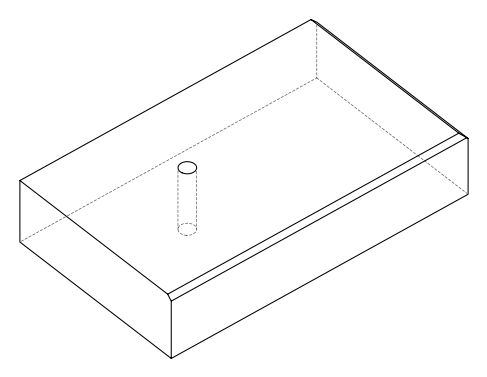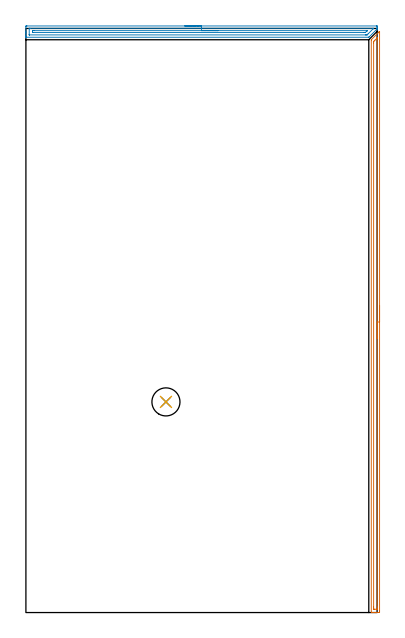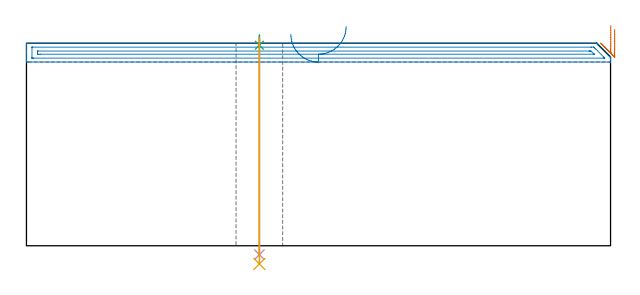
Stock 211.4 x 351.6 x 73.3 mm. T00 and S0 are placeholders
(PLAN: 5 operations, 3 tool changes, 11.6 min)
(1 AREA_MILL | FG_CHAMFER_SURFACE | UGT0205_001 | 5.75 min | 4398 mm3)
(2 AREA_MILL_1 | FG_CHAMFER_SURFACE_1 | UGT0205_001 | 5.21 min | 4830 mm3)
(3 SPOT_DRILL | STEP1HOLE | NXT0321_9005460120000 | 0.03 min | 0 mm3)
(4 DRILL_THROUGH_HOLE_INTO_CENTER | STEP1HOLE | NXT0301_065 | 0.32 min | 5067 mm3)
(5 DRILL_TO_ENLARGE_THROUGH_HOLE | STEP1HOLE | UGT0301_292 | 0.33 min | 11352 mm3)
(TOOL UGT0205_001 | Chamfer Mill 20 x 3 x 45 deg. | D20 FL50 Z2)
(TOOL NXT0321_9005460120000 | NC Spot Drill, 142deg, 12mm, Carbide, Uncoated | D12 PA142 FL30 Z2)
(TOOL NXT0301_065 | Carbide Drill 9.4mm [860.1-0940-075A1-MM 2214] | D9.4 PA140 FL98 Z2)
(TOOL UGT0301_292 | Twist Drill 16.9 mm | D16.9 PA118 FL120 Z2)
(OP 1 AREA_MILL)
G17 G21 G94 G90
T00 M6
G54
G17 G0 G90 X212.9 Y184.9 S1061 M3
G43 Z83.3 H0
Z78.3
G94 G1 Y184.862 Z77.428 F250.
Y184.748 Z76.564
Y184.559 Z75.712
Y184.297 Z74.88
Y183.963 Z74.074
Y183.56 Z73.3
Y183.092 Z72.564
Y182.56 Z71.872
Y181.971 Z71.229
Y181.328 Z70.64
Y180.636 Z70.108
Y179.9 Z69.64
Y179.126 Z69.237
Y178.32 Z68.903
Y177.488 Z68.641
Y176.637 Z68.452
Y175.772 Z68.338
Y174.9 Z68.3
Y1.189
X212.899 Y0.623 Z68.301
X212.897 Y0.299
X212.893 Y0.01 Z68.303
X212.58 Y0. Z68.616
X210.836 Z70.358
X210.308 Z70.889
X209.964 Z71.232
X209.436 Z71.76
X209.092 Z72.103
X208.153 Z73.047
X208.026 Y0.001 Z73.166
X208.002 Y0.002 Z73.19
X207.903 Y0.01 Z73.288
X207.9 Y0.176 Z73.3
Y344.708
X207.904 Y344.795 Z73.289
X207.94 Y344.838 Z73.256
X208.132 Y345.032 Z73.068
X212.445 Y349.346 Z68.753
X212.58 Y349.482 Z68.616
X212.723 Y349.624 Z68.475
X212.866 Y349.77 Z68.324
X212.892 Y349.784 Z68.298
X212.895 Y349.785 Z68.295
X212.9 Y349.658 Z68.3
Y174.9
X211.486 Z69.714
Y3.304
X211.485 Y2.64 Z69.715
X211.483 Y2.411 Z69.717
X211.479 Y2.079 Z69.721
X211.471 Y2.01 Z69.729
X211.37 Y2.005 Z69.83
X211.235 Y2.001 Z69.965
X209.964 Y2. Z71.236
X209.491 Y2.002 Z71.709
X209.354 Y2.007 Z71.846
X209.328 Y2.009 Z71.872
X209.321 Y2.056 Z71.879
X209.317 Y2.18 Z71.883
X209.316 Y2.411 Z71.884
X209.314 Y3.077 Z71.886
Y3.304
Y342.921
X209.316 Y343.584 Z71.884
X209.319 Y343.7 Z71.881
X209.321 Y343.752 Z71.879
X209.373 Y343.814 Z71.827
X209.669 Y344.117 Z71.531
X209.964 Y344.414 Z71.236
X210.109 Y344.559 Z71.091
X210.992 Y345.442 Z70.208
X211.152 Y345.602 Z70.048
X211.261 Y345.708 Z69.939
X211.439 Y345.877 Z69.761
X211.479 Y345.908 Z69.721
X211.482 Y345.834 Z69.718
X211.485 Y345.602 Z69.715
Y345.406
X211.486 Y174.9 Z69.714
Y174.028 Z69.752
Y173.164 Z69.866
Y172.312 Z70.055
Y171.48 Z70.317
Y170.674 Z70.651
Y169.9 Z71.054
Y169.164 Z71.523
Y168.472 Z72.054
Y167.829 Z72.643
Y167.24 Z73.286
Y166.709 Z73.978
Y166.24 Z74.714
Y165.837 Z75.488
Y165.503 Z76.294
Y165.241 Z77.126
Y165.052 Z77.978
Y164.938 Z78.843
Y164.9 Z79.714
G0 Z83.3
M5
M2
(OP 2 AREA_MILL_1)
G17 G21 G94 G90
T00 M6
G54
G17 G0 G90 X95.7 Y353.1 S1061 M3
G43 Z83.3 H0
Z76.5
G94 G1 X95.738 Z75.628 F250.
X95.852 Z74.764
X96.041 Z73.912
X96.303 Z73.08
X96.637 Z72.274
X97.04 Z71.5
X97.508 Z70.764
X98.04 Z70.072
X98.629 Z69.429
X99.272 Z68.84
X99.964 Z68.309
X100.7 Z67.84
X101.474 Z67.437
X102.28 Z67.103
X103.112 Z66.841
X103.964 Z66.652
X104.828 Z66.538
X105.7 Z66.5
X210.945
X211.217 Y353.098 Z66.502
X211.388 Y353.093 Z66.504
X211.396 Y353.091 Z66.505
X211.398 Y352.758 Z66.838
X211.4 Y352.043 Z67.557
Y351.805 Z67.795
X211.398 Y351.365 Z68.226
X211.39 Y351.298 Z68.293
X211.326 Y351.222 Z68.371
X211.253 Y351.152 Z68.445
X211.217 Y351.116 Z68.482
X206.73 Y346.63 Z72.97
X206.448 Y346.35 Z73.246
X206.394 Y346.304 Z73.289
X206.299 Y346.3 Z73.3
X0.183
X0.01 Y346.302 Z73.289
X0.003 Y346.437 Z73.155
X0. Y346.58 Z73.02
Y346.801 Z72.799
Y347.516 Z72.079
Y348.747 Z70.85
Y349.263 Z70.331
Y349.879 Z69.717
Y352.5 Z67.097
X0.004 Y352.758 Z66.839
X0.01 Y353.093 Z66.504
X0.283 Y353.097 Z66.502
X0.63 Y353.1 Z66.5
X105.7
Y351.686 Z67.914
X208.796 Y351.685 Z67.915
X208.982
X209.188 Y351.682 Z67.918
X209.309 Y351.679 Z67.921
X209.255 Y351.617 Z67.983
X209.093 Y351.446 Z68.154
X208.982 Y351.332 Z68.268
X206.04 Y348.389 Z71.211
X205.724 Y348.077 Z71.523
X205.405 Y347.765 Z71.835
X205.349 Y347.721 Z71.879
X205.303 Y347.719 Z71.881
X205.199 Y347.716 Z71.884
X204.51 Y347.714 Z71.886
X204.307
X2.215
X2.061 Y347.716 Z71.884
X2.023 Y347.719 Z71.881
X2.011 Y347.721 Z71.879
X2.008 Y347.73 Z71.87
X2.004 Y347.763 Z71.837
X2.001 Y347.924 Z71.676
Y351.418 Z68.182
X2.005 Y351.556 Z68.044
X2.01 Y351.663 Z67.937
X2.016 Y351.68 Z67.92
X2.031 Y351.681 Z67.919
X2.073 Y351.683 Z67.917
X2.419 Y351.685 Z67.915
X2.622 Y351.686 Z67.914
X105.7
Y350.271 Z69.329
X205.267
X205.324 Y350.27 Z69.33
X205.405 Y350.267 Z69.333
X205.437 Y350.265 Z69.335
X205.426 Y350.237 Z69.363
X205.405 Y350.206 Z69.394
X205.371 Y350.17 Z69.43
X205.338 Y350.137 Z69.463
X204.463 Y349.263 Z70.337
X204.367 Y349.174 Z70.426
X204.328 Y349.139 Z70.461
X204.167 Y349.135 Z70.465
X203.892 Y349.13 Z70.47
X203.754 Y349.129 Z70.471
X203.616 Y349.128 Z70.472
X4.207 Y349.129 Z70.471
X4.069 Y349.13 Z70.47
X4.031 Y349.133 Z70.467
X4.013 Y349.135 Z70.465
X4.01 Y349.143 Z70.457
X4.004 Y349.196 Z70.404
X4.001 Y349.263 Z70.337
X4. Y349.465 Z70.135
X4.004 Y350.137 Z69.463
X4.007 Y350.237 Z69.363
X4.01 Y350.259 Z69.341
X4.026 Y350.265 Z69.335
X4.073 Y350.268 Z69.332
X4.207 Y350.27 Z69.33
X4.963 Y350.271 Z69.329
X105.7
X106.572 Z69.367
X107.436 Z69.48
X108.288 Z69.669
X109.12 Z69.932
X109.926 Z70.265
X110.7 Z70.668
X111.436 Z71.137
X112.128 Z71.668
X112.771 Z72.257
X113.36 Z72.901
X113.892 Z73.593
X114.36 Z74.329
X114.763 Z75.102
X115.097 Z75.908
X115.359 Z76.74
X115.548 Z77.592
X115.662 Z78.457
X115.7 Z79.329
G0 Z83.3
M5
M2
(OP 3 SPOT_DRILL)
G17 G21 G94 G90
T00 M6
G54
G17 G0 G90 X84.3 Y126.8 S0 M3
G43 Z83.3 H0
G94 G81 G98 Z72.573 F250. R76.3
G80
M5
M2
(OP 4 DRILL_THROUGH_HOLE_INTO_CENTER)
G17 G21 G94 G90
T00 M6
G54
G17 G0 G90 X84.3 Y126.8 S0 M3
G43 Z83.3 H1
G94 G73 G98 Z-3.211 F250. Q8.501 R75.3
G80
M5
M2
(OP 5 DRILL_TO_ENLARGE_THROUGH_HOLE)
G17 G21 G94 G90
T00 M6
G54
G17 G0 G90 X84.3 Y126.8 S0 M3
G43 Z83.3 H0
G94 G73 G98 Z-6.577 F250. Q15.975 R75.3
G80
M5
M2
